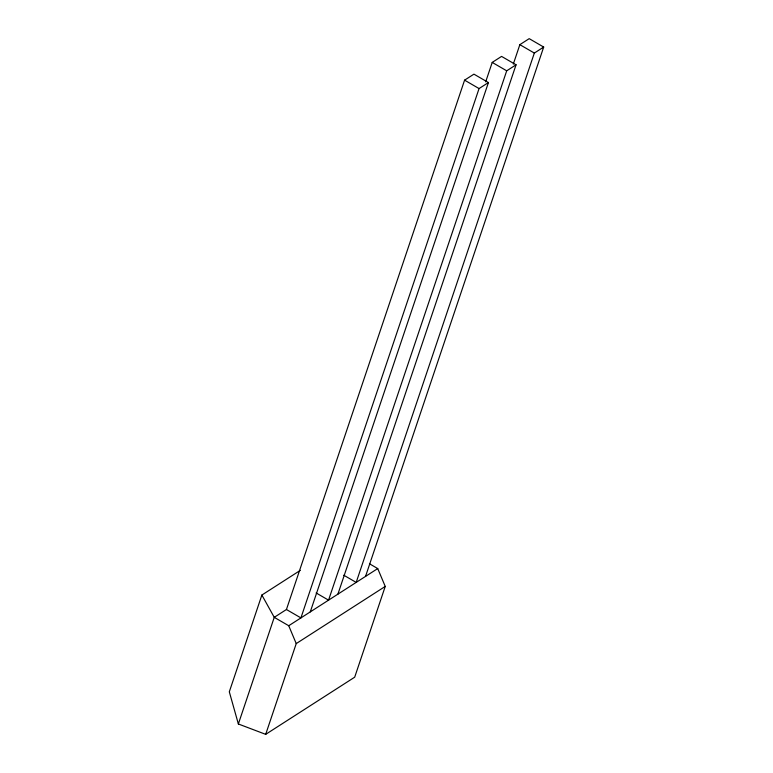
<?xml version="1.0" encoding="UTF-8"?>
<svg xmlns="http://www.w3.org/2000/svg" width="773" height="773" viewBox="0 0 773 773"><rect width="100%" height="100%" fill="white"/><g stroke="black" fill="none" stroke-linecap="round" stroke-linejoin="round"><path stroke-width="1.16" d="M300.311 570.358L261.873 595.046L229.31 691.806L238.355 723.982L265.69 734.35L354.691 677.187L385.234 586.427L377.726 568.57L369.455 563.768M238.355 723.982L274.251 617.337L286.435 609.51L464.583 80.16L473.936 74.15L488.42 82.556L310.273 611.897M488.42 82.556L479.057 88.566L300.919 617.907L286.435 609.51M265.69 734.35L296.233 643.59L385.234 586.427M485.676 81.851L492.217 62.41L501.571 56.4L516.055 64.806L337.907 594.147M516.055 64.806L506.702 70.816L328.554 600.157L316.138 592.959M513.311 64.091L519.852 44.66L529.205 38.65L543.69 47.056L365.542 576.397M543.69 47.056L534.336 53.066L356.189 582.407L343.772 575.209M261.873 595.046L274.251 617.337L288.735 625.734L377.726 568.57M519.852 44.66L534.336 53.066M492.217 62.41L506.702 70.816M464.583 80.16L479.057 88.566M288.735 625.734L296.233 643.59"/></g></svg>
